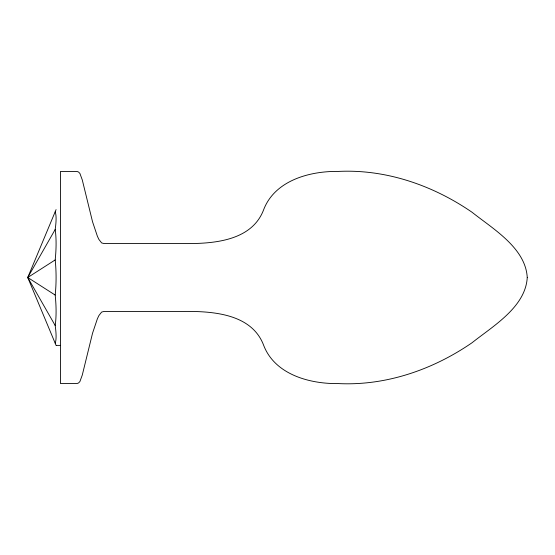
<?xml version="1.0" encoding="UTF-8"?>
<svg xmlns="http://www.w3.org/2000/svg" width="555" height="555" viewBox="0 0 555 555"><rect width="100%" height="100%" fill="white"/><g stroke="black" fill="none" stroke-linecap="round" stroke-linejoin="round"><path stroke-width="0.83" d="M56.083 345.383L27.75 277.5L56.083 209.617M55.188 211.913A63.575 11.502 -71.4 0 1 55.188 229.486L27.75 277.5L55.188 325.507A63.575 11.502 71.4 0 1 55.188 343.087M55.188 229.486A63.575 19.931 -79 0 1 55.188 259.927L27.75 277.5L55.188 295.073A63.575 19.931 79 0 1 55.188 325.514M56.27 345.39L60.495 345.39M55.188 259.927A63.596 23.019 -90 0 1 55.188 295.073M527.25 277.5C525.578 307.158 492.826 326.18 472.076 342.726C433.046 369.595 386.107 385.926 338.37 383.581C309.85 384.018 274.961 374.632 263.687 345.39C251.568 313.027 211.157 311.064 181.846 311.445L104.056 311.445L101.627 312.07L98.887 315.587L97.382 318.778L92.539 333.236L82.272 375.097L79.892 381.583L78.532 382.978L77.048 383.533L60.495 383.574L60.495 171.419L77.048 171.467L78.532 172.022L79.892 173.417L82.272 179.903L92.539 221.764L97.382 236.222L98.887 239.413L101.627 242.93L104.056 243.555L181.846 243.555C211.157 243.936 251.568 241.973 263.687 209.61C274.961 180.368 309.85 170.982 338.37 171.419C386.107 169.074 433.046 185.405 472.076 212.274C492.826 228.82 525.585 247.842 527.25 277.5"/></g></svg>
